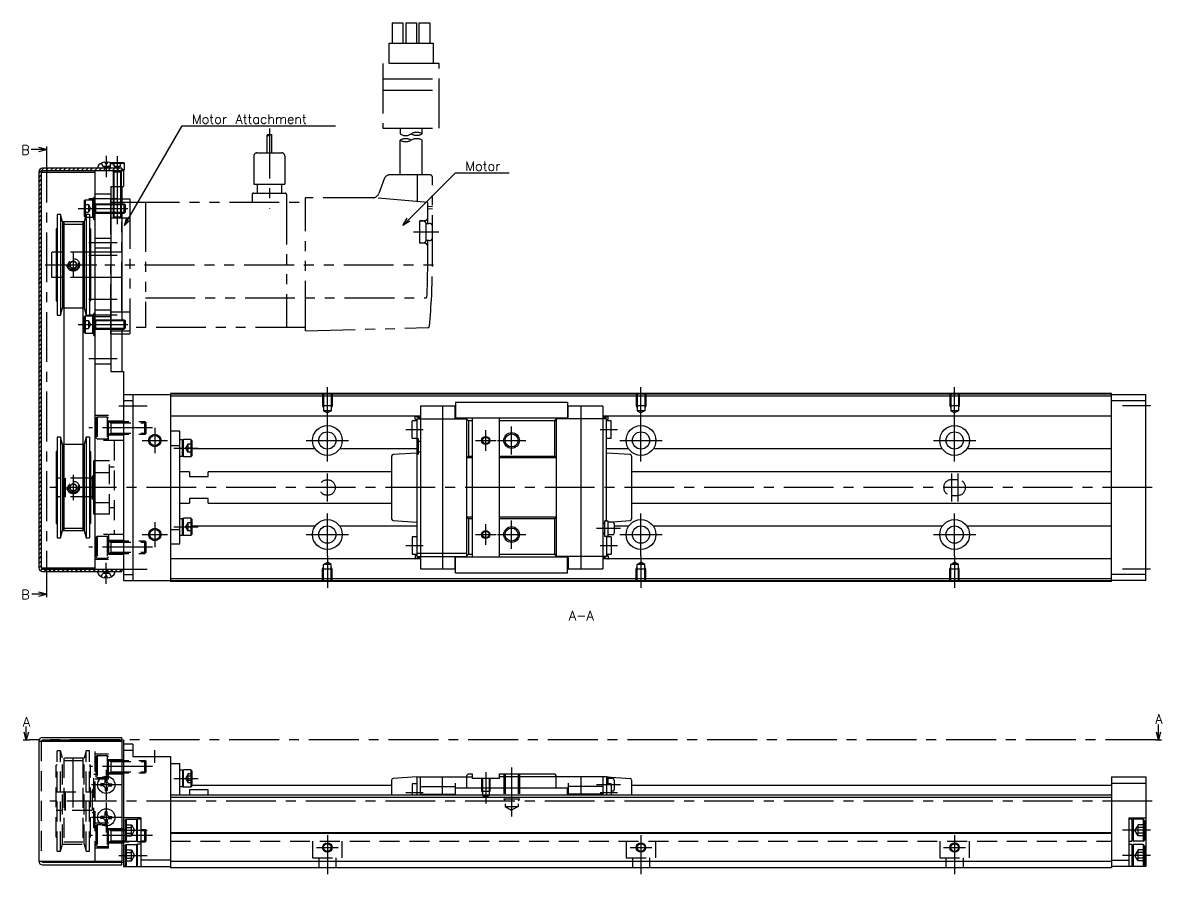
# Model space of a CAD drawing. Extents: x -2 to 551, y -8 to 279.
# Drawn here: x 187.6 to 551, y 8 to 279.5 of the extents above; entities that cross this region are included whole.
import ezdxf

# ---------------------------------------------------------------- set-up
doc = ezdxf.new("R2010")
doc.units = 0
doc.header["$LTSCALE"] = 0.5
for name, pattern in [('CENTER', [50.8, 31.75, -6.35, 6.35, -6.35]), ('DASHED', [19.05, 12.7, -6.35]), ('PHANTOM', [63.5, 31.75, -6.35, 6.35, -6.35, 6.35, -6.35])]:
    doc.linetypes.add(name, pattern=pattern)
for name, color, linetype in [('MSM_CENTER', 1, 'CENTER'), ('MSM_CONTINUOUS', 7, 'CONTINUOUS'), ('MSM_DASHED', 4, 'DASHED'), ('MSM_IMAGINARY', 6, 'PHANTOM'), ('MSM_NARROW', 5, 'CONTINUOUS'), ('MSM_PART_NUMBER', 7, 'CONTINUOUS')]:
    doc.layers.add(name, color=color, linetype=linetype)
doc.styles.get("Standard").update_dxf_attribs({"font": 'txt.shx', "height": 3, "bigfont": 'bigfont.shx'})

msp = doc.modelspace()

# ---------------------------------------------------------------- linework, layer by layer
at = {"layer": 'MSM_CENTER'}
for p, q in [((195.26, 238.06), (195.26, 98.3)), ((214.26, 237.06), (214.26, 230.3)), ((217.76, 236.9), (217.76, 215.3)), ((217.76, 223.3), (208.76, 223.3)), ((205.26, 220.3), (222.26, 220.3)), ((217.76, 209.3), (208.76, 209.3)), ((203.76, 206.3), (203.76, 198.3)), ((217.76, 205.3), (208.76, 205.3)), ((196.26, 202.3), (211.26, 202.3)), ((217.76, 191.3), (208.76, 191.3)), ((217.76, 186.3), (208.76, 186.3)), ((205.26, 183.3), (222.26, 183.3)), ((217.76, 172.3), (208.76, 172.3)), ((284.76, 153.09), (284.76, 163.3)), ((384.76, 153.09), (384.76, 163.3)), ((484.76, 153.09), (484.76, 163.3)), ((218.26, 157.3), (227.26, 157.3)), ((547.26, 157.3), (538.26, 157.3)), ((284.76, 139.55), (284.76, 153.05)), ((384.76, 139.55), (384.76, 153.05)), ((484.76, 139.55), (484.76, 153.05)), ((228.96, 150.3), (208.76, 150.3)), ((229.76, 150.3), (229.76, 142.3)), ((309.76, 149.8), (315.26, 149.8)), ((335.26, 143), (335.26, 149.6)), ((343.51, 141.8), (343.51, 150.8)), ((371.76, 149.8), (377.26, 149.8)), ((225.76, 146.3), (233.76, 146.3)), ((278.01, 146.3), (291.51, 146.3)), ((331.96, 146.3), (338.56, 146.3)), ((339.01, 146.3), (348.01, 146.3)), ((378.01, 146.3), (391.51, 146.3)), ((478.01, 146.3), (491.51, 146.3)), ((235.76, 143.86), (243.56, 143.86)), ((203.76, 135.3), (203.76, 127.3)), ((284.76, 126.8), (284.76, 135.8)), ((483.76, 135.8), (483.76, 126.8)), ((485.76, 135.8), (485.76, 126.8)), ((547.76, 131.3), (196.26, 131.3)), ((229.76, 120.3), (229.76, 112.3)), ((284.76, 109.55), (284.76, 123.05)), ((343.51, 111.8), (343.51, 120.8)), ((384.76, 109.55), (384.76, 123.05)), ((484.76, 109.55), (484.76, 123.05)), ((225.76, 116.3), (233.76, 116.3)), ((235.76, 118.74), (243.56, 118.74)), ((278.01, 116.3), (291.51, 116.3)), ((331.96, 116.3), (338.56, 116.3)), ((335.26, 113), (335.26, 119.6)), ((339.01, 116.3), (348.01, 116.3)), ((378.26, 118.2), (370.56, 118.2)), ((378.01, 116.3), (391.51, 116.3)), ((478.01, 116.3), (491.51, 116.3)), ((309.76, 112.8), (315.26, 112.8)), ((371.76, 112.8), (377.26, 112.8)), ((228.96, 112.3), (208.76, 112.3)), ((284.76, 109.51), (284.76, 99.3)), ((384.76, 109.51), (384.76, 99.3)), ((484.76, 109.51), (484.76, 99.3)), ((214.26, 100.54), (214.26, 107.3)), ((218.26, 105.3), (227.26, 105.3)), ((547.26, 105.3), (538.26, 105.3)), ((548.76, 50.8), (189.76, 50.8)), ((229.76, 43.5), (229.76, 47.5)), ((203.76, 29.3), (203.76, 47.05)), ((228.96, 42.3), (208.96, 42.3)), ((214.26, 41.25), (214.26, 31.75)), ((335.26, 40.5), (335.26, 30.54)), ((343.51, 42), (343.51, 26.41)), ((219.01, 36.5), (209.51, 36.5)), ((235.76, 38.55), (243.56, 38.55)), ((378.26, 36.5), (370.56, 36.5)), ((309.76, 34.1), (315.26, 34.1)), ((371.76, 34.1), (377.26, 34.1)), ((547.76, 31.3), (196.26, 31.3)), ((214.26, 30.85), (214.26, 21.35)), ((219.01, 26.1), (209.51, 26.1)), ((218.26, 22), (227.26, 22)), ((547.26, 22), (538.26, 22)), ((228.96, 20.3), (208.96, 20.3)), ((284.76, 20.5), (284.76, 8)), ((384.76, 20.5), (384.76, 8)), ((484.76, 20.5), (484.76, 8)), ((281.26, 16.5), (288.26, 16.5)), ((381.26, 16.5), (388.26, 16.5)), ((481.26, 16.5), (488.26, 16.5)), ((218.26, 14), (227.26, 14)), ((547.26, 14), (538.26, 14))]:
    msp.add_line(p, q, dxfattribs=at)
at = {"layer": 'MSM_CONTINUOUS'}
for p, q in [((195.26, 240.06), (195.26, 238.06)), ((219.26, 233.1), (193.96, 233.1)), ((211.55, 233.5), (211.51, 233.1)), ((213.93, 234.98), (213.95, 234.6)), ((213.95, 234.6), (214.58, 234.6)), ((214.59, 234.98), (214.58, 234.6)), ((215.67, 234.81), (215.76, 234.9)), ((215.76, 234.9), (219.76, 234.9)), ((220.01, 234.65), (215.98, 234.65)), ((216.98, 233.5), (217.01, 233.1)), ((219.26, 233.1), (219.26, 232.3)), ((220.01, 232.55), (219.26, 232.55)), ((219.76, 234.9), (220.01, 234.65)), ((219.76, 232.3), (220.01, 232.55)), ((220.01, 234.65), (220.01, 232.55)), ((192.76, 231.9), (192.76, 105.7)), ((193.56, 231.9), (193.56, 105.7)), ((193.56, 231.9), (210.76, 231.9)), ((219.76, 232.3), (193.96, 232.3)), ((210.76, 105.3), (210.76, 232.3)), ((219.76, 232.3), (219.76, 227.3)), ((215.76, 227.3), (215.76, 168.3)), ((215.76, 227.3), (219.76, 227.3)), ((216.46, 227.3), (216.46, 221.8)), ((219.06, 227.3), (219.06, 221.8)), ((219.26, 227.3), (219.26, 221.8)), ((207.26, 222.75), (207.56, 223.05)), ((207.26, 222.75), (207.26, 217.85)), ((207.56, 223.05), (209.96, 223.05)), ((207.56, 223.05), (207.56, 217.55)), ((210.26, 222.75), (209.96, 223.05)), ((209.96, 217.55), (209.96, 223.05)), ((210.76, 223.8), (210.26, 223.8)), ((210.26, 216.8), (210.26, 223.8)), ((215.76, 221.8), (219.99, 221.8)), ((219.99, 218.8), (219.99, 221.8)), ((219.99, 221.8), (220.26, 221.53)), ((198.62, 218.3), (198.62, 186.3)), ((199.66, 218.3), (198.62, 218.3)), ((199.66, 218.3), (199.66, 186.3)), ((200.26, 216.05), (199.66, 218.3)), ((207.86, 218.3), (207.26, 216.05)), ((207.86, 218.3), (207.86, 186.3)), ((208.9, 218.3), (207.86, 218.3)), ((208.9, 218.3), (208.9, 186.3)), ((215.76, 218.8), (219.99, 218.8)), ((216.46, 218.8), (216.46, 217.54)), ((219.06, 218.8), (219.06, 217.54)), ((219.26, 218.8), (219.26, 184.8)), ((220.26, 219.07), (219.99, 218.8)), ((220.26, 221.53), (220.26, 219.07)), ((200.26, 216.05), (200.26, 188.55)), ((207.26, 216.05), (200.26, 216.05)), ((200.76, 216.05), (200.76, 117.55)), ((206.76, 216.05), (206.76, 117.55)), ((207.56, 217.55), (207.26, 217.85)), ((207.26, 216.05), (207.26, 188.55)), ((207.56, 217.55), (207.66, 217.55)), ((208.9, 217.55), (209.96, 217.55)), ((210.26, 217.85), (209.96, 217.55)), ((210.26, 216.8), (210.76, 216.8)), ((219.06, 217.54), (216.46, 217.54)), ((216.7, 217.3), (216.46, 217.54)), ((218.82, 217.3), (216.7, 217.3)), ((218.82, 217.3), (219.06, 217.54)), ((198.26, 213.8), (198.26, 190.8)), ((198.62, 213.8), (198.26, 213.8)), ((209.26, 213.8), (208.9, 213.8)), ((209.26, 213.8), (209.26, 190.8)), ((198.26, 190.8), (198.62, 190.8)), ((208.9, 190.8), (209.26, 190.8)), ((198.62, 186.3), (199.66, 186.3)), ((199.66, 186.3), (200.26, 188.55)), ((200.26, 188.55), (200.76, 188.55)), ((206.76, 188.55), (207.26, 188.55)), ((207.26, 188.55), (207.86, 186.3)), ((207.26, 185.75), (207.56, 186.05)), ((207.26, 185.75), (207.26, 180.85)), ((207.56, 186.05), (209.96, 186.05)), ((207.56, 186.05), (207.56, 180.55)), ((207.86, 186.3), (208.9, 186.3)), ((210.26, 185.75), (209.96, 186.05)), ((209.96, 180.55), (209.96, 186.05)), ((210.76, 186.8), (210.26, 186.8)), ((210.26, 179.8), (210.26, 186.8)), ((215.76, 184.8), (219.99, 184.8)), ((215.76, 181.8), (219.99, 181.8)), ((219.26, 181.8), (219.26, 168.3)), ((219.99, 181.8), (219.99, 184.8)), ((219.99, 184.8), (220.26, 184.53)), ((220.26, 182.07), (219.99, 181.8)), ((220.26, 184.53), (220.26, 182.07)), ((207.56, 180.55), (207.26, 180.85)), ((207.56, 180.55), (209.96, 180.55)), ((210.26, 180.85), (209.96, 180.55)), ((210.26, 179.8), (210.76, 179.8)), ((215.76, 168.3), (219.76, 168.3)), ((219.76, 168.3), (219.76, 101.6)), ((219.76, 161), (234.76, 161)), ((222.76, 161), (222.76, 101.6)), ((534.76, 161.3), (234.76, 161.3)), ((234.76, 161.3), (234.76, 101.3)), ((534.76, 161.1), (234.76, 161.1)), ((534.76, 160.4), (234.76, 160.4)), ((534.76, 101.3), (534.76, 161.3)), ((534.76, 161), (545.76, 161)), ((545.76, 101.6), (545.76, 161)), ((219.76, 159), (222.76, 159)), ((314.46, 157.2), (314.46, 105.4)), ((325.46, 157.2), (314.46, 157.2)), ((321.46, 157.2), (321.46, 105.4)), ((325.46, 153.25), (325.46, 157.2)), ((325.66, 158.52), (361.36, 158.52)), ((325.66, 158.52), (325.66, 153.55)), ((361.36, 158.52), (361.36, 153.55)), ((372.56, 157.2), (361.56, 157.2)), ((361.56, 153.25), (361.56, 157.2)), ((365.56, 157.2), (365.56, 105.4)), ((372.56, 157.2), (372.56, 105.4)), ((534.76, 159), (545.76, 159)), ((312.76, 154.05), (234.76, 154.05)), ((312.76, 153.1), (312.76, 154.1)), ((314.46, 153.25), (312.76, 154.1)), ((313.26, 152.8), (312.76, 153.1)), ((314.46, 154.05), (312.86, 154.05)), ((314.46, 153.67), (312.96, 154.05)), ((313.26, 153.25), (313.26, 109.35)), ((313.26, 153.25), (329.26, 153.25)), ((325.46, 153.55), (361.36, 153.55)), ((329.26, 109.05), (329.26, 153.55)), ((329.26, 153.05), (329.76, 152.55)), ((330.91, 153.55), (330.91, 109.05)), ((339.61, 109.05), (339.61, 153.55)), ((357.26, 152.55), (357.76, 153.05)), ((357.76, 153.55), (357.76, 109.05)), ((373.76, 153.25), (357.76, 153.25)), ((372.56, 153.25), (374.26, 154.1)), ((372.56, 153.67), (374.06, 154.05)), ((374.16, 154.05), (372.56, 154.05)), ((373.76, 120.6), (373.76, 153.25)), ((373.76, 152.8), (374.26, 153.1)), ((374.26, 153.1), (374.26, 154.1)), ((534.76, 154.05), (374.26, 154.05)), ((237.76, 149.3), (234.76, 149.3)), ((237.76, 113.3), (237.76, 149.3)), ((311.76, 147.05), (311.76, 152.55)), ((313.26, 152.55), (311.76, 152.55)), ((329.76, 152.55), (329.76, 141.3)), ((330.91, 152.55), (329.76, 152.55)), ((357.26, 152.55), (339.61, 152.55)), ((357.26, 141.3), (357.26, 152.55)), ((375.26, 152.55), (373.76, 152.55)), ((375.26, 147.05), (375.26, 152.55)), ((198.62, 147.3), (198.62, 115.3)), ((199.66, 147.3), (198.62, 147.3)), ((199.66, 147.3), (199.66, 115.3)), ((200.26, 145.05), (199.66, 147.3)), ((207.86, 147.3), (207.26, 145.05)), ((207.86, 147.3), (207.86, 115.3)), ((208.9, 147.3), (207.86, 147.3)), ((208.9, 147.3), (208.9, 115.3)), ((238.56, 146.46), (237.76, 146.46)), ((238.56, 146.31), (238.86, 146.61)), ((238.56, 141.26), (238.56, 146.46)), ((238.86, 141.11), (238.86, 146.61)), ((241.26, 146.61), (238.86, 146.61)), ((241.26, 146.61), (241.26, 141.11)), ((241.56, 146.31), (241.26, 146.61)), ((241.56, 146.31), (241.56, 141.41)), ((311.76, 147.05), (313.26, 147.05)), ((313.26, 146.9), (313.76, 146.9)), ((313.76, 146.9), (313.76, 141.9)), ((313.76, 146.1), (314.46, 146.1)), ((373.76, 147.05), (375.26, 147.05)), ((198.26, 142.8), (198.26, 119.8)), ((198.62, 142.8), (198.26, 142.8)), ((200.26, 145.05), (200.26, 117.55)), ((200.76, 145.05), (200.26, 145.05)), ((207.26, 145.05), (206.76, 145.05)), ((207.26, 145.05), (207.26, 117.55)), ((209.26, 142.8), (208.9, 142.8)), ((209.26, 142.8), (209.26, 119.8)), ((234.76, 144.72), (237.76, 144.72)), ((280.81, 143.66), (241.56, 143.66)), ((313.26, 143.66), (288.71, 143.66)), ((313.26, 142.3), (305.73, 141.8)), ((313.26, 141.9), (313.76, 141.9)), ((313.76, 142.7), (314.46, 142.7)), ((380.81, 143.66), (373.76, 143.66)), ((381.29, 141.8), (373.76, 142.3)), ((480.81, 143.66), (388.71, 143.66)), ((534.76, 143.66), (488.71, 143.66)), ((210.26, 122.8), (210.26, 139.8)), ((210.76, 139.8), (210.26, 139.8)), ((237.76, 141.26), (238.56, 141.26)), ((238.56, 141.41), (238.86, 141.11)), ((241.26, 141.11), (238.86, 141.11)), ((241.26, 141.11), (241.56, 141.41)), ((305.26, 141.3), (305.26, 121.3)), ((329.76, 141.3), (329.26, 140.8)), ((330.91, 140.8), (329.26, 140.8)), ((329.76, 141.3), (330.91, 141.3)), ((339.61, 141.3), (357.26, 141.3)), ((357.76, 140.8), (339.61, 140.8)), ((357.76, 140.8), (357.26, 141.3)), ((381.76, 141.3), (381.76, 121.3)), ((210.26, 135.3), (209.76, 134.8)), ((209.76, 134.8), (209.76, 127.8)), ((210.26, 136.12), (210.76, 136.12)), ((240.76, 136.3), (237.76, 136.3)), ((240.76, 136.3), (240.76, 134.8)), ((240.76, 134.8), (246.76, 134.8)), ((305.26, 136.3), (246.76, 136.3)), ((246.76, 134.8), (246.76, 136.3)), ((534.76, 136.3), (381.76, 136.3)), ((209.26, 134.3), (209.76, 134.3)), ((209.76, 128.3), (209.26, 128.3)), ((209.76, 127.8), (210.26, 127.3)), ((246.76, 127.8), (240.76, 127.8)), ((240.76, 127.8), (240.76, 126.3)), ((246.76, 126.3), (246.76, 127.8)), ((210.26, 126.48), (210.76, 126.48)), ((237.76, 126.3), (240.76, 126.3)), ((246.76, 126.3), (305.26, 126.3)), ((381.76, 126.3), (534.76, 126.3)), ((210.76, 122.8), (210.26, 122.8)), ((238.56, 121.34), (237.76, 121.34)), ((238.56, 121.19), (238.86, 121.49)), ((238.56, 116.14), (238.56, 121.34)), ((238.86, 115.99), (238.86, 121.49)), ((241.26, 121.49), (238.86, 121.49)), ((241.56, 121.19), (241.26, 121.49)), ((241.26, 121.49), (241.26, 115.99)), ((241.56, 121.19), (241.56, 116.29)), ((305.73, 120.8), (313.26, 120.3)), ((329.26, 121.8), (329.76, 121.3)), ((330.91, 121.8), (329.26, 121.8)), ((329.76, 121.3), (329.76, 110.05)), ((330.91, 121.3), (329.76, 121.3)), ((357.76, 121.8), (339.61, 121.8)), ((357.26, 121.3), (339.61, 121.3)), ((357.26, 121.3), (357.76, 121.8)), ((357.26, 110.05), (357.26, 121.3)), ((373.26, 119.9), (372.56, 119.9)), ((373.76, 120.7), (373.26, 120.7)), ((373.26, 115.7), (373.26, 120.7)), ((374.26, 120.6), (373.26, 120.6)), ((374.26, 120.27), (381.3, 120.8)), ((374.26, 115.8), (374.26, 120.6)), ((375.76, 120.2), (374.26, 120.2)), ((198.26, 119.8), (198.62, 119.8)), ((199.66, 115.3), (200.26, 117.55)), ((200.26, 117.55), (207.26, 117.55)), ((207.26, 117.55), (207.86, 115.3)), ((208.9, 119.8), (209.26, 119.8)), ((234.76, 117.88), (237.76, 117.88)), ((238.56, 116.29), (238.86, 115.99)), ((241.26, 115.99), (241.56, 116.29)), ((280.81, 118.94), (241.56, 118.94)), ((313.26, 118.94), (288.71, 118.94)), ((373.26, 119.7), (372.56, 119.7)), ((373.26, 116.7), (372.56, 116.7)), ((373.26, 116.5), (372.56, 116.5)), ((376.26, 119.7), (376.26, 116.7)), ((380.81, 118.94), (376.26, 118.94)), ((480.81, 118.94), (388.71, 118.94)), ((534.76, 118.94), (488.71, 118.94)), ((198.62, 115.3), (199.66, 115.3)), ((207.86, 115.3), (208.9, 115.3)), ((234.76, 113.3), (237.76, 113.3)), ((237.76, 116.14), (238.56, 116.14)), ((241.26, 115.99), (238.86, 115.99)), ((311.76, 115.55), (311.76, 110.05)), ((313.26, 115.55), (311.76, 115.55)), ((373.26, 115.8), (374.26, 115.8)), ((373.76, 115.7), (373.26, 115.7)), ((373.76, 115.8), (373.76, 109.35)), ((375.26, 115.55), (373.76, 115.55)), ((375.76, 116.2), (374.26, 116.2)), ((375.26, 115.55), (375.26, 110.05)), ((311.76, 110.05), (313.26, 110.05)), ((313.26, 109.8), (312.76, 109.5)), ((312.76, 109.5), (312.76, 108.5)), ((314.46, 109.35), (312.76, 108.5)), ((313.26, 110.35), (329.26, 110.35)), ((313.26, 109.35), (329.26, 109.35)), ((325.46, 105.4), (325.46, 109.35)), ((361.56, 109.05), (325.46, 109.05)), ((325.66, 104.08), (325.66, 109.05)), ((329.76, 110.05), (329.26, 109.55)), ((329.76, 110.05), (330.91, 110.05)), ((339.61, 110.05), (357.26, 110.05)), ((357.76, 109.55), (357.26, 110.05)), ((373.76, 109.35), (357.76, 109.35)), ((361.36, 104.08), (361.36, 109.05)), ((361.56, 109.35), (361.56, 105.4)), ((372.56, 109.35), (374.26, 108.5)), ((373.76, 110.05), (375.26, 110.05)), ((373.76, 109.8), (374.26, 109.5)), ((374.26, 109.5), (374.26, 108.5)), ((193.56, 105.7), (210.76, 105.7)), ((312.76, 108.55), (234.76, 108.55)), ((314.46, 108.55), (312.86, 108.55)), ((314.46, 108.92), (312.96, 108.55)), ((314.46, 105.4), (325.46, 105.4)), ((325.66, 106.55), (325.46, 106.55)), ((361.56, 106.55), (361.36, 106.55)), ((361.56, 105.4), (372.56, 105.4)), ((372.56, 108.92), (374.06, 108.55)), ((374.16, 108.55), (372.56, 108.55)), ((534.76, 108.55), (374.26, 108.55)), ((193.96, 105.3), (219.76, 105.3)), ((193.96, 104.5), (219.26, 104.5)), ((211.55, 104.1), (211.51, 104.5)), ((213.93, 102.62), (213.95, 103)), ((214.58, 103), (213.95, 103)), ((214.59, 102.62), (214.58, 103)), ((216.98, 104.1), (217.01, 104.5)), ((219.26, 105.3), (219.26, 104.5)), ((219.76, 103.6), (222.76, 103.6)), ((534.76, 102.2), (234.76, 102.2)), ((325.66, 104.08), (361.36, 104.08)), ((545.76, 103.6), (534.76, 103.6)), ((195.26, 98.3), (195.26, 96.3)), ((219.76, 101.6), (234.76, 101.6)), ((534.76, 101.5), (234.76, 101.5)), ((534.76, 101.3), (234.76, 101.3)), ((545.76, 101.6), (534.76, 101.6)), ((188.76, 50.8), (188.76, 55.06)), ((549.76, 50.8), (549.76, 55.72)), ((188.76, 50.8), (188.09, 53.3)), ((189.43, 53.3), (188.76, 50.8)), ((193.96, 51.6), (219.26, 51.6)), ((219.26, 50.8), (219.26, 51.6)), ((549.76, 50.8), (549.09, 53.3)), ((550.43, 53.3), (549.76, 50.8)), ((187.76, 50.8), (189.76, 50.8)), ((192.76, 50.4), (219.26, 50.4)), ((192.76, 50.4), (192.76, 12.2)), ((193.96, 50.8), (219.76, 50.8)), ((210.76, 50.4), (210.76, 50.8)), ((219.26, 50.4), (219.26, 12.2)), ((219.76, 50.8), (219.76, 10.5)), ((222.76, 49.5), (219.76, 49.5)), ((219.76, 47.5), (222.76, 47.5)), ((222.76, 49.5), (222.76, 45.5)), ((548.76, 50.8), (550.76, 50.8)), ((222.76, 45.5), (234.76, 45.5)), ((234.76, 45.5), (234.76, 10)), ((234.76, 43.3), (237.76, 43.3)), ((237.76, 33.2), (237.76, 43.3)), ((238.56, 41.15), (237.76, 41.15)), ((238.56, 41), (238.86, 41.3)), ((238.56, 41.15), (238.56, 35.95)), ((238.86, 35.8), (238.86, 41.3)), ((241.26, 41.3), (238.86, 41.3)), ((241.26, 41.3), (241.26, 35.8)), ((241.56, 41), (241.26, 41.3)), ((241.56, 41), (241.56, 36.1)), ((329.76, 40), (329.26, 39.5)), ((329.76, 40), (330.91, 40)), ((330.91, 40), (330.91, 38.5)), ((339.61, 40), (357.26, 40)), ((339.61, 38.5), (339.61, 40)), ((357.76, 39.5), (357.26, 40)), ((213.34, 36.83), (212.49, 36.82)), ((213.34, 36.83), (213.74, 37.02)), ((213.93, 37.42), (213.74, 37.02)), ((213.93, 37.42), (213.95, 38.27)), ((214.59, 37.42), (214.58, 38.27)), ((214.59, 37.42), (214.78, 37.02)), ((215.19, 36.83), (214.78, 37.02)), ((215.19, 36.83), (216.03, 36.82)), ((305.26, 38.03), (305.26, 33.2)), ((313.26, 39), (305.73, 38.53)), ((313.26, 36.85), (311.76, 36.85)), ((311.76, 36.85), (311.76, 33.2)), ((313.26, 39), (330.91, 39)), ((313.26, 39), (313.26, 33.2)), ((314.46, 33.2), (314.46, 39)), ((321.46, 33.2), (321.46, 39)), ((325.46, 37), (325.46, 33.2)), ((329.26, 35.4), (329.26, 39.5)), ((339.61, 38.5), (330.91, 38.5)), ((373.76, 39), (339.61, 39)), ((357.76, 35.4), (357.76, 39.5)), ((361.56, 37), (361.56, 33.2)), ((365.56, 39), (365.56, 33.2)), ((372.56, 39), (372.56, 33.2)), ((373.76, 39), (373.76, 33.2)), ((373.76, 39), (381.29, 38.53)), ((374.26, 38.9), (373.76, 38.9)), ((375.26, 36.85), (373.76, 36.85)), ((374.26, 36.85), (374.26, 38.9)), ((375.76, 38.5), (374.26, 38.5)), ((375.26, 36.85), (375.26, 33.2)), ((376.26, 38), (376.26, 35)), ((381.76, 38.03), (381.76, 33.2)), ((534.76, 39), (534.76, 10)), ((534.76, 39), (545.76, 39)), ((534.76, 37), (545.76, 37)), ((545.76, 39), (545.76, 10.5)), ((213.34, 36.17), (212.49, 36.18)), ((213.34, 36.17), (213.74, 35.98)), ((213.93, 35.58), (213.74, 35.98)), ((213.93, 35.58), (213.95, 34.73)), ((214.59, 35.58), (214.58, 34.73)), ((214.59, 35.58), (214.78, 35.98)), ((215.19, 36.17), (214.78, 35.98)), ((215.19, 36.17), (216.03, 36.18)), ((534.76, 33.2), (234.76, 33.2)), ((237.76, 35.95), (238.56, 35.95)), ((238.56, 36.1), (238.86, 35.8)), ((241.26, 35.8), (238.86, 35.8)), ((246.76, 34.87), (240.76, 34.87)), ((240.76, 34.87), (240.76, 33.2)), ((241.26, 35.8), (241.56, 36.1)), ((305.26, 36.3), (241.56, 36.3)), ((246.76, 33.2), (246.76, 34.87)), ((314.46, 36), (325.46, 36)), ((314.46, 33.5), (325.46, 33.5)), ((325.66, 35.1), (325.46, 35.1)), ((325.66, 34.3), (325.46, 34.3)), ((361.36, 35.4), (325.66, 35.4)), ((325.66, 33.2), (325.66, 35.4)), ((361.36, 33.2), (361.36, 35.4)), ((361.56, 35.1), (361.36, 35.1)), ((361.56, 34.3), (361.36, 34.3)), ((372.56, 36), (361.56, 36)), ((372.56, 33.5), (361.56, 33.5)), ((375.76, 34.5), (375.26, 34.5)), ((534.76, 36.3), (381.76, 36.3)), ((534.76, 32.5), (234.76, 32.5)), ((213.34, 26.43), (212.49, 26.42)), ((213.34, 25.77), (212.49, 25.78)), ((213.34, 26.43), (213.74, 26.62)), ((213.34, 25.77), (213.74, 25.58)), ((213.93, 27.02), (213.74, 26.62)), ((213.93, 25.18), (213.74, 25.58)), ((213.93, 27.02), (213.95, 27.87)), ((214.59, 27.02), (214.58, 27.87)), ((214.59, 27.02), (214.78, 26.62)), ((214.59, 25.18), (214.78, 25.58)), ((215.19, 26.43), (214.78, 26.62)), ((215.19, 25.77), (214.78, 25.58)), ((215.19, 26.43), (216.03, 26.42)), ((215.19, 25.77), (216.03, 25.78)), ((225.26, 26), (219.76, 26)), ((220.26, 25.1), (220.66, 25.5)), ((220.66, 25.5), (220.66, 18.5)), ((220.66, 25.5), (223.86, 25.5)), ((223.86, 25.5), (223.86, 18.5)), ((224.26, 25.1), (223.86, 25.5)), ((224.26, 18.35), (224.26, 25.65)), ((224.26, 25.65), (225.26, 25.65)), ((225.26, 26), (225.26, 10.35)), ((540.26, 26), (540.26, 10.5)), ((540.26, 26), (545.76, 26)), ((541.26, 25.5), (540.26, 25.5)), ((541.26, 25.5), (541.26, 18.5)), ((541.26, 25.1), (541.66, 25.5)), ((541.66, 25.5), (541.66, 18.5)), ((544.86, 25.5), (541.66, 25.5)), ((544.86, 25.5), (544.86, 18.5)), ((545.26, 25.1), (544.86, 25.5)), ((213.93, 25.18), (213.95, 24.33)), ((214.59, 25.18), (214.58, 24.33)), ((220.26, 25.1), (220.26, 18.9)), ((545.26, 25.1), (545.26, 18.9)), ((220.66, 18.5), (220.26, 18.9)), ((220.66, 18.5), (223.86, 18.5)), ((223.86, 18.5), (224.26, 18.9)), ((225.26, 18.35), (224.26, 18.35)), ((534.76, 21.2), (234.76, 21.2)), ((534.76, 21), (234.76, 21)), ((540.26, 18.5), (541.26, 18.5)), ((541.66, 18.5), (541.26, 18.9)), ((544.86, 18.5), (541.66, 18.5)), ((544.86, 18.5), (545.26, 18.9)), ((220.26, 17.1), (220.66, 17.5)), ((220.26, 17.1), (220.26, 10.9)), ((220.66, 17.5), (220.66, 10.5)), ((220.66, 17.5), (223.86, 17.5)), ((223.86, 17.5), (223.86, 10.5)), ((224.26, 17.1), (223.86, 17.5)), ((224.26, 10.35), (224.26, 17.65)), ((224.26, 17.65), (225.26, 17.65)), ((541.26, 17.5), (540.26, 17.5)), ((541.26, 17.5), (541.26, 10.5)), ((541.26, 17.1), (541.66, 17.5)), ((541.66, 17.5), (541.66, 10.5)), ((544.86, 17.5), (541.66, 17.5)), ((544.86, 17.5), (544.86, 10.5)), ((545.26, 17.1), (544.86, 17.5)), ((545.26, 17.1), (545.26, 10.9)), ((192.76, 12.2), (219.26, 12.2)), ((193.96, 11.8), (219.76, 11.8)), ((193.96, 11), (219.26, 11)), ((210.76, 11.8), (210.76, 12.2)), ((219.26, 11), (219.26, 11.8)), ((220.66, 10.5), (220.26, 10.9)), ((223.86, 10.5), (224.26, 10.9)), ((234.76, 12.5), (225.26, 12.5)), ((534.76, 12), (234.76, 12)), ((534.76, 12.5), (540.26, 12.5)), ((541.66, 10.5), (541.26, 10.9)), ((544.86, 10.5), (545.26, 10.9)), ((219.76, 10.5), (224.26, 10.5)), ((225.26, 10.35), (224.26, 10.35)), ((225.26, 10.5), (234.76, 10.5)), ((534.76, 10), (234.76, 10)), ((545.76, 10.5), (534.76, 10.5))]:
    msp.add_line(p, q, dxfattribs=at)
at = {"layer": 'MSM_CONTINUOUS', "extrusion": (0, 0, -1)}
for p, q in [((195.26, 239.06), (190.35, 239.06)), ((195.26, 239.06), (192.76, 239.73)), ((192.76, 238.39), (195.26, 239.06)), ((195.26, 97.3), (190.56, 97.3)), ((195.26, 97.3), (192.76, 97.97)), ((192.76, 96.63), (195.26, 97.3))]:
    msp.add_line(p, q, dxfattribs=at)
at = {"layer": 'MSM_CONTINUOUS'}
for centre, radius in [((284.76, 146.3), 4.75), ((284.76, 146.3), 2.75), ((384.76, 146.3), 4.75), ((384.76, 146.3), 2.75), ((484.76, 146.3), 4.75), ((484.76, 146.3), 2.75), ((229.76, 146.3), 1.62), ((335.26, 146.3), 1.06), ((343.51, 146.3), 2.07), ((284.76, 116.3), 4.75), ((384.76, 116.3), 4.75), ((484.76, 116.3), 4.75), ((229.76, 116.3), 1.62), ((284.76, 116.3), 2.75), ((335.26, 116.3), 1.06), ((343.51, 116.3), 2.07), ((384.76, 116.3), 2.75), ((484.76, 116.3), 2.75), ((214.26, 36.5), 2.75), ((214.26, 26.1), 2.75), ((284.76, 16.5), 1.23), ((384.76, 16.5), 1.23), ((484.76, 16.5), 1.23)]:
    msp.add_circle(centre, radius, dxfattribs=at)
for centre, radius, start, end in [((193.96, 231.9), 1.2, 90, 180), ((212.54, 233.42), 1, 133.4267, 175), ((214.26, 231.6), 3.5, 98.5396, 133.4267), ((213.73, 234.78), 0.284, 44.1872, 87.0617), ((214.8, 234.78), 0.284, 92.9383, 135.8128), ((214.26, 231.6), 3.5, 46.5733, 81.4604), ((215.98, 233.42), 1, 5, 46.5733), ((193.96, 231.9), 0.4, 90, 180), ((305.76, 141.3), 0.5, 93.8066, 180), ((381.26, 141.3), 0.5, 0, 86.1934), ((305.76, 121.3), 0.5, 180, 266.1934), ((375.76, 119.7), 0.5, 0, 90), ((381.26, 121.3), 0.5, 274.3133, 0), ((375.76, 116.7), 0.5, 270, 0), ((193.96, 105.7), 1.2, 180, 270), ((193.96, 105.7), 0.4, 180, 270), ((212.54, 104.18), 1, 185, 226.5733), ((214.26, 106), 3.5, 226.5733, 261.4604), ((213.73, 102.82), 0.284, 272.9383, 315.8128), ((214.8, 102.82), 0.284, 224.1872, 267.0617), ((214.26, 106), 3.5, 278.5396, 313.4267), ((215.98, 104.18), 1, 313.4267, 355), ((193.96, 50.4), 1.2, 90, 180), ((193.96, 50.4), 0.4, 90, 180), ((214.26, 36.5), 1.8, 169.8876, 190.1124), ((214.26, 36.5), 1.8, 79.8876, 100.1124), ((214.26, 36.5), 1.8, 349.8876, 10.1124), ((305.76, 38.03), 0.5, 93.5763, 180), ((375.76, 38), 0.5, 0, 90), ((381.26, 38.03), 0.5, 0, 86.4237), ((214.26, 36.5), 1.8, 259.8876, 280.1124), ((375.76, 35), 0.5, 270, 0), ((214.26, 26.1), 1.8, 169.8876, 190.1124), ((214.26, 26.1), 1.8, 79.8876, 100.1124), ((214.26, 26.1), 1.8, 349.8876, 10.1124), ((214.26, 26.1), 1.8, 259.8876, 280.1124), ((193.96, 12.2), 1.2, 180, 270), ((193.96, 12.2), 0.4, 180, 270)]:
    msp.add_arc(centre, radius, start, end, dxfattribs=at)
at = {"layer": 'MSM_DASHED'}
for p, q in [((212.65, 234.71), (213.12, 233.77)), ((214.26, 233.17), (213.12, 233.77)), ((213.12, 233.77), (215.41, 233.77)), ((214.26, 233.17), (215.41, 233.77)), ((215.87, 234.71), (215.41, 233.77)), ((215.51, 234.65), (215.67, 234.81)), ((215.51, 234.65), (215.51, 233.1)), ((215.98, 234.65), (215.51, 234.65)), ((216.76, 233.8), (216.76, 234.9)), ((216.76, 233.8), (218.76, 233.8)), ((217.76, 233.22), (216.76, 233.8)), ((217.76, 234.9), (217.76, 233.8)), ((218.76, 233.8), (217.76, 233.22)), ((218.76, 233.8), (218.76, 234.9)), ((216.46, 232.2), (216.46, 227.3)), ((219.06, 231.81), (216.46, 231.81)), ((216.7, 231.81), (216.7, 227.3)), ((218.82, 231.81), (218.82, 227.3)), ((219.06, 232.2), (219.06, 227.3)), ((210.76, 224.9), (215.76, 224.9)), ((210.76, 221.8), (215.76, 221.8)), ((210.8, 221.8), (210.8, 218.8)), ((207.26, 221.55), (208.56, 221.55)), ((207.26, 220.3), (208.56, 220.3)), ((207.26, 219.05), (208.56, 219.05)), ((208.56, 221.55), (208.56, 219.05)), ((208.56, 221.55), (209.28, 220.3)), ((209.28, 220.3), (208.56, 219.05)), ((210.76, 221.55), (210.8, 221.53)), ((210.76, 219.05), (210.8, 219.07)), ((210.76, 218.8), (215.76, 218.8)), ((210.8, 221.53), (215.76, 221.53)), ((210.8, 219.07), (215.76, 219.07)), ((200.76, 215.29), (206.76, 215.29)), ((207.66, 217.55), (208.9, 217.55)), ((210.76, 210.8), (215.76, 210.8)), ((210.76, 207.7), (215.76, 207.7)), ((209.26, 206.3), (198.26, 206.3)), ((203.76, 203.45), (202.76, 202.88)), ((204.76, 202.88), (203.76, 203.45)), ((202.76, 202.88), (202.76, 201.72)), ((202.76, 201.72), (203.76, 201.15)), ((203.76, 201.15), (204.76, 201.72)), ((204.76, 201.72), (204.76, 202.88)), ((209.26, 198.3), (198.26, 198.3)), ((200.76, 188.55), (206.76, 188.55)), ((210.76, 187.9), (215.76, 187.9)), ((210.76, 185.8), (215.76, 185.8)), ((207.26, 184.55), (208.56, 184.55)), ((207.26, 183.3), (208.56, 183.3)), ((207.26, 182.05), (208.56, 182.05)), ((208.56, 184.55), (208.56, 182.05)), ((208.56, 184.55), (209.28, 183.3)), ((209.28, 183.3), (208.56, 182.05)), ((210.76, 184.8), (215.76, 184.8)), ((210.76, 184.55), (210.8, 184.53)), ((210.76, 182.05), (210.8, 182.07)), ((210.76, 181.8), (215.76, 181.8)), ((210.8, 184.8), (210.8, 181.8)), ((210.8, 184.53), (215.76, 184.53)), ((210.8, 182.07), (215.76, 182.07)), ((210.76, 170.7), (215.76, 170.7)), ((283.26, 161.3), (283.26, 157.3)), ((283.53, 161.3), (283.53, 155.8)), ((285.99, 161.3), (285.99, 155.8)), ((286.26, 161.3), (286.26, 157.3)), ((383.26, 161.3), (383.26, 157.3)), ((383.53, 161.3), (383.53, 155.8)), ((385.99, 161.3), (385.99, 155.8)), ((386.26, 161.3), (386.26, 157.3)), ((483.26, 161.3), (483.26, 157.3)), ((483.53, 161.3), (483.53, 155.8)), ((485.99, 161.3), (485.99, 155.8)), ((486.26, 161.3), (486.26, 157.3)), ((286.26, 157.3), (283.26, 157.3)), ((283.26, 157.3), (283.53, 156.83)), ((286.26, 157.3), (285.99, 156.83)), ((383.26, 157.3), (383.53, 156.83)), ((386.26, 157.3), (383.26, 157.3)), ((386.26, 157.3), (385.99, 156.83)), ((486.26, 157.3), (483.26, 157.3)), ((483.26, 157.3), (483.53, 156.83)), ((486.26, 157.3), (485.99, 156.83)), ((214.96, 154.3), (210.76, 154.3)), ((210.96, 153.4), (211.36, 153.8)), ((210.96, 153.4), (210.96, 147.2)), ((211.36, 153.8), (211.36, 146.8)), ((211.36, 153.8), (214.56, 153.8)), ((214.56, 153.8), (214.56, 146.8)), ((214.96, 153.4), (214.56, 153.8)), ((214.96, 146.3), (214.96, 154.3)), ((285.99, 155.8), (283.53, 155.8)), ((283.53, 155.8), (284.76, 155.09)), ((285.99, 155.8), (284.76, 155.09)), ((385.99, 155.8), (383.53, 155.8)), ((383.53, 155.8), (384.76, 155.09)), ((385.99, 155.8), (384.76, 155.09)), ((485.99, 155.8), (483.53, 155.8)), ((483.53, 155.8), (484.76, 155.09)), ((485.99, 155.8), (484.76, 155.09)), ((214.96, 152.55), (219.76, 152.55)), ((215.06, 152.33), (215.76, 151.92)), ((215.16, 152.3), (226.58, 152.3)), ((215.76, 152.3), (215.76, 148.3)), ((215.76, 151.92), (226.96, 151.92)), ((226.58, 148.3), (226.58, 152.3)), ((226.96, 151.92), (226.58, 152.3)), ((226.96, 148.68), (226.96, 151.92)), ((219.76, 146.3), (210.76, 146.3)), ((211.36, 146.8), (210.96, 147.2)), ((211.36, 146.8), (214.56, 146.8)), ((214.56, 146.8), (214.96, 147.2)), ((214.96, 148.05), (219.76, 148.05)), ((215.06, 148.27), (215.76, 148.68)), ((215.16, 148.3), (226.58, 148.3)), ((215.76, 148.68), (226.96, 148.68)), ((216.76, 146.3), (216.76, 116.3)), ((226.58, 148.3), (226.96, 148.68)), ((206.76, 145.05), (200.76, 145.05)), ((240.26, 145.11), (239.54, 143.86)), ((239.54, 143.86), (240.26, 142.61)), ((240.26, 145.11), (240.26, 142.61)), ((241.56, 145.11), (240.26, 145.11)), ((241.56, 143.86), (240.26, 143.86)), ((241.56, 142.61), (240.26, 142.61)), ((215.26, 139.8), (210.76, 139.8)), ((215.26, 122.8), (215.26, 139.8)), ((210.76, 136.12), (215.26, 136.12)), ((216.76, 137.8), (215.26, 137.8)), ((209.26, 134.3), (198.26, 134.3)), ((201.26, 134.3), (200.76, 133.8)), ((201.26, 128.3), (201.26, 134.3)), ((203.76, 132.45), (202.76, 131.88)), ((202.76, 131.88), (202.76, 130.72)), ((204.76, 131.88), (203.76, 132.45)), ((204.76, 130.72), (204.76, 131.88)), ((485.76, 133.8), (483.76, 133.8)), ((209.26, 128.3), (198.26, 128.3)), ((200.76, 128.8), (201.26, 128.3)), ((202.76, 130.72), (203.76, 130.15)), ((203.76, 130.15), (204.76, 130.72)), ((483.76, 128.8), (485.76, 128.8)), ((210.76, 126.48), (215.26, 126.48)), ((216.76, 124.8), (215.26, 124.8)), ((215.26, 122.8), (210.76, 122.8)), ((240.26, 119.99), (239.54, 118.74)), ((241.56, 119.99), (240.26, 119.99)), ((240.26, 119.99), (240.26, 117.49)), ((200.76, 118.31), (206.76, 118.31)), ((219.76, 116.3), (210.76, 116.3)), ((214.96, 116.3), (214.96, 108.3)), ((239.54, 118.74), (240.26, 117.49)), ((241.56, 118.74), (240.26, 118.74)), ((241.56, 117.49), (240.26, 117.49)), ((210.96, 115.4), (211.36, 115.8)), ((210.96, 115.4), (210.96, 109.2)), ((211.36, 115.8), (211.36, 108.8)), ((211.36, 115.8), (214.56, 115.8)), ((214.56, 115.8), (214.56, 108.8)), ((214.96, 115.4), (214.56, 115.8)), ((214.96, 114.55), (219.76, 114.55)), ((215.06, 114.33), (215.76, 113.92)), ((215.16, 114.3), (226.58, 114.3)), ((215.76, 114.3), (215.76, 110.3)), ((215.76, 113.92), (226.96, 113.92)), ((226.58, 110.3), (226.58, 114.3)), ((226.96, 113.92), (226.58, 114.3)), ((226.96, 110.68), (226.96, 113.92)), ((211.36, 108.8), (210.96, 109.2)), ((214.56, 108.8), (214.96, 109.2)), ((214.96, 110.05), (219.76, 110.05)), ((215.06, 110.27), (215.76, 110.68)), ((215.16, 110.3), (226.58, 110.3)), ((215.76, 110.68), (226.96, 110.68)), ((226.58, 110.3), (226.96, 110.68)), ((214.96, 108.3), (210.76, 108.3)), ((211.36, 108.8), (214.56, 108.8)), ((283.26, 105.3), (283.53, 105.77)), ((283.53, 106.8), (284.76, 107.51)), ((283.53, 101.3), (283.53, 106.8)), ((285.99, 106.8), (283.53, 106.8)), ((285.99, 106.8), (284.76, 107.51)), ((285.99, 101.3), (285.99, 106.8)), ((286.26, 105.3), (285.99, 105.77)), ((383.26, 105.3), (383.53, 105.77)), ((383.53, 106.8), (384.76, 107.51)), ((383.53, 101.3), (383.53, 106.8)), ((385.99, 106.8), (383.53, 106.8)), ((385.99, 106.8), (384.76, 107.51)), ((385.99, 101.3), (385.99, 106.8)), ((386.26, 105.3), (385.99, 105.77)), ((483.26, 105.3), (483.53, 105.77)), ((483.53, 106.8), (484.76, 107.51)), ((485.99, 106.8), (483.53, 106.8)), ((483.53, 101.3), (483.53, 106.8)), ((485.99, 106.8), (484.76, 107.51)), ((485.99, 101.3), (485.99, 106.8)), ((486.26, 105.3), (485.99, 105.77)), ((212.65, 102.89), (213.12, 103.83)), ((214.26, 104.43), (213.12, 103.83)), ((215.41, 103.83), (213.12, 103.83)), ((214.26, 104.43), (215.41, 103.83)), ((215.87, 102.89), (215.41, 103.83)), ((283.26, 101.3), (283.26, 105.3)), ((286.26, 105.3), (283.26, 105.3)), ((286.26, 101.3), (286.26, 105.3)), ((383.26, 101.3), (383.26, 105.3)), ((386.26, 105.3), (383.26, 105.3)), ((386.26, 101.3), (386.26, 105.3)), ((486.26, 105.3), (483.26, 105.3)), ((483.26, 101.3), (483.26, 105.3)), ((486.26, 101.3), (486.26, 105.3)), ((193.56, 50.4), (193.56, 12.2)), ((198.62, 15.3), (198.62, 47.3)), ((199.66, 47.3), (198.62, 47.3)), ((199.66, 15.3), (199.66, 47.3)), ((200.26, 45.05), (199.66, 47.3)), ((207.86, 47.3), (207.26, 45.05)), ((207.86, 15.3), (207.86, 47.3)), ((208.9, 47.3), (207.86, 47.3)), ((208.9, 15.3), (208.9, 47.3)), ((210.76, 12.2), (210.76, 50.4)), ((200.26, 17.55), (200.26, 45.05)), ((207.26, 45.05), (200.26, 45.05)), ((200.76, 45.05), (200.76, 17.55)), ((200.76, 44.29), (206.76, 44.29)), ((206.76, 45.05), (206.76, 17.55)), ((207.26, 17.55), (207.26, 45.05)), ((214.96, 46.3), (210.76, 46.3)), ((210.96, 45.4), (211.36, 45.8)), ((210.96, 45.4), (210.96, 39.2)), ((211.36, 45.8), (211.36, 38.8)), ((211.36, 45.8), (214.56, 45.8)), ((214.56, 45.8), (214.56, 38.8)), ((214.96, 45.4), (214.56, 45.8)), ((214.96, 38.3), (214.96, 46.3)), ((214.96, 44.55), (219.76, 44.55)), ((215.06, 44.33), (215.76, 43.92)), ((215.16, 44.3), (226.58, 44.3)), ((215.76, 44.3), (215.76, 40.3)), ((215.76, 43.92), (226.96, 43.92)), ((226.58, 40.3), (226.58, 44.3)), ((226.96, 43.92), (226.58, 44.3)), ((226.96, 40.68), (226.96, 43.92)), ((198.26, 19.8), (198.26, 42.8)), ((198.62, 42.8), (198.26, 42.8)), ((209.26, 42.8), (208.9, 42.8)), ((209.26, 19.8), (209.26, 42.8)), ((214.96, 40.05), (219.76, 40.05)), ((215.06, 40.27), (215.76, 40.68)), ((215.16, 40.3), (226.58, 40.3)), ((215.76, 40.68), (226.96, 40.68)), ((226.58, 40.3), (226.96, 40.68)), ((240.26, 39.99), (240.26, 37.11)), ((241.56, 39.99), (240.26, 39.99)), ((341.01, 40), (341.01, 32)), ((341.44, 40), (341.44, 29.6)), ((345.58, 40), (345.58, 29.6)), ((346.01, 40), (346.01, 32)), ((210.26, 22.8), (210.26, 39.8)), ((210.76, 39.8), (210.26, 39.8)), ((214.96, 38.3), (210.76, 38.3)), ((211.36, 38.8), (210.96, 39.2)), ((211.36, 38.8), (214.56, 38.8)), ((214.56, 38.8), (214.96, 39.2)), ((240.26, 39.8), (239.54, 38.55)), ((239.54, 38.55), (240.26, 37.3)), ((241.56, 39.27), (240.26, 39.27)), ((241.56, 37.83), (240.26, 37.83)), ((241.56, 37.11), (240.26, 37.11)), ((333.96, 38.5), (333.96, 34.5)), ((334.2, 38.5), (334.2, 33.15)), ((336.32, 38.5), (336.32, 33.15)), ((336.56, 38.5), (336.56, 34.5)), ((198.26, 34.3), (209.76, 34.3)), ((201.26, 34.3), (200.76, 33.8)), ((201.26, 28.3), (201.26, 34.3)), ((210.26, 35.3), (209.76, 34.8)), ((209.76, 34.8), (209.76, 27.8)), ((333.96, 34.5), (334.2, 34.08)), ((333.96, 34.5), (336.56, 34.5)), ((334.2, 33.15), (335.26, 32.54)), ((334.2, 33.15), (336.32, 33.15)), ((336.32, 33.15), (335.26, 32.54)), ((336.56, 34.5), (336.32, 34.08)), ((341.01, 32), (341.44, 31.25)), ((341.01, 32), (346.01, 32)), ((341.44, 29.6), (343.51, 28.41)), ((341.44, 29.6), (345.58, 29.6)), ((345.58, 29.6), (343.51, 28.41)), ((346.01, 32), (345.58, 31.25)), ((209.76, 28.3), (198.26, 28.3)), ((200.76, 28.8), (201.26, 28.3)), ((209.76, 27.8), (210.26, 27.3)), ((210.76, 22.8), (210.26, 22.8)), ((214.96, 24.3), (210.76, 24.3)), ((210.96, 23.4), (211.36, 23.8)), ((210.96, 23.4), (210.96, 17.2)), ((211.36, 23.8), (211.36, 16.8)), ((211.36, 23.8), (214.56, 23.8)), ((214.56, 23.8), (214.56, 16.8)), ((214.96, 23.4), (214.56, 23.8)), ((214.96, 16.3), (214.96, 24.3)), ((214.96, 22.55), (219.76, 22.55)), ((215.06, 22.33), (215.76, 21.92)), ((215.16, 22.3), (220.26, 22.3)), ((215.76, 22.3), (215.76, 18.3)), ((215.76, 21.92), (220.26, 21.92)), ((220.26, 23.73), (222.26, 23.73)), ((220.26, 22.87), (222.26, 22.87)), ((222.26, 20.27), (222.26, 23.73)), ((222.26, 23.73), (223.26, 22)), ((222.26, 20.27), (223.26, 22)), ((225.26, 22.3), (226.58, 22.3)), ((225.26, 21.92), (226.96, 21.92)), ((226.58, 18.3), (226.58, 22.3)), ((226.96, 21.92), (226.58, 22.3)), ((226.96, 18.68), (226.96, 21.92)), ((543.26, 23.73), (542.26, 22)), ((543.26, 20.27), (542.26, 22)), ((545.26, 23.73), (543.26, 23.73)), ((543.26, 20.27), (543.26, 23.73)), ((545.26, 22.87), (543.26, 22.87)), ((198.26, 19.8), (198.62, 19.8)), ((200.76, 18.31), (206.76, 18.31)), ((208.9, 19.8), (209.26, 19.8)), ((215.06, 18.27), (215.76, 18.68)), ((215.16, 18.3), (226.58, 18.3)), ((215.76, 18.68), (220.48, 18.68)), ((220.26, 21.13), (222.26, 21.13)), ((220.26, 20.27), (222.26, 20.27)), ((224.04, 18.68), (224.26, 18.68)), ((225.26, 18.68), (226.96, 18.68)), ((226.58, 18.3), (226.96, 18.68)), ((234.76, 18.5), (534.76, 18.5)), ((280.01, 18.5), (280.01, 13.2)), ((289.51, 13.2), (289.51, 18.5)), ((380.01, 18.5), (380.01, 13.2)), ((389.51, 13.2), (389.51, 18.5)), ((480.01, 18.5), (480.01, 13.2)), ((489.51, 13.2), (489.51, 18.5)), ((545.26, 21.13), (543.26, 21.13)), ((545.26, 20.27), (543.26, 20.27)), ((198.62, 15.3), (199.66, 15.3)), ((199.66, 15.3), (200.26, 17.55)), ((200.26, 17.55), (207.26, 17.55)), ((207.26, 17.55), (207.86, 15.3)), ((207.86, 15.3), (208.9, 15.3)), ((214.96, 16.3), (210.76, 16.3)), ((211.36, 16.8), (210.96, 17.2)), ((211.36, 16.8), (214.56, 16.8)), ((214.56, 16.8), (214.96, 17.2)), ((214.96, 18.05), (219.76, 18.05)), ((220.26, 15.73), (222.26, 15.73)), ((220.26, 14.87), (222.26, 14.87)), ((222.26, 12.27), (222.26, 15.73)), ((222.26, 15.73), (223.26, 14)), ((543.26, 15.73), (542.26, 14)), ((545.26, 15.73), (543.26, 15.73)), ((543.26, 12.27), (543.26, 15.73)), ((545.26, 14.87), (543.26, 14.87)), ((220.26, 13.13), (222.26, 13.13)), ((220.26, 12.27), (222.26, 12.27)), ((222.26, 12.27), (223.26, 14)), ((280.01, 13.2), (289.51, 13.2)), ((282.01, 13.2), (282.01, 10)), ((287.51, 13.2), (287.51, 10)), ((380.01, 13.2), (389.51, 13.2)), ((382.01, 13.2), (382.01, 10)), ((387.51, 13.2), (387.51, 10)), ((480.01, 13.2), (489.51, 13.2)), ((482.01, 13.2), (482.01, 10)), ((487.51, 13.2), (487.51, 10)), ((543.26, 12.27), (542.26, 14)), ((545.26, 13.13), (543.26, 13.13)), ((545.26, 12.27), (543.26, 12.27))]:
    msp.add_line(p, q, dxfattribs=at)
for centre, radius in [((203.76, 202.3), 2), ((203.76, 202.3), 1.62), ((203.76, 202.3), 1.15), ((203.76, 131.3), 2), ((203.76, 131.3), 1.62), ((203.76, 131.3), 1.15), ((284.76, 131.3), 2.5)]:
    msp.add_circle(centre, radius, dxfattribs=at)
for centre, radius, start, end in [((216.36, 232.2), 0.1, 0, 90), ((219.16, 232.2), 0.1, 90, 180), ((215.16, 152.5), 0.2, 180, 270), ((215.16, 148.1), 0.2, 90, 180), ((483.76, 131.3), 2.5, 90, 270), ((485.76, 131.3), 2.5, 270, 90), ((215.16, 114.5), 0.2, 180, 270), ((215.16, 110.1), 0.2, 90, 180), ((215.16, 44.5), 0.2, 180, 270), ((215.16, 40.1), 0.2, 90, 180), ((215.16, 22.5), 0.2, 180, 270), ((215.16, 18.1), 0.2, 90, 180)]:
    msp.add_arc(centre, radius, start, end, dxfattribs=at)
at = {"layer": 'MSM_IMAGINARY'}
for p, q in [((305.46, 279.48), (308.86, 279.48)), ((305.46, 279.48), (305.46, 272.98)), ((308.86, 279.48), (308.86, 272.98)), ((309.76, 279.48), (313.16, 279.48)), ((309.76, 279.48), (309.76, 272.98)), ((313.16, 279.48), (313.16, 272.98)), ((314.06, 279.48), (317.46, 279.48)), ((314.06, 272.98), (314.06, 279.48)), ((317.46, 279.48), (317.46, 272.98)), ((304.46, 272.98), (318.46, 272.98)), ((304.46, 266.48), (304.46, 272.98)), ((318.46, 272.98), (318.46, 266.48)), ((320.46, 266.48), (302.46, 266.48)), ((302.46, 266.48), (302.46, 245.86)), ((320.46, 245.86), (320.46, 266.48)), ((302.46, 261.63), (320.46, 261.63)), ((302.46, 258.03), (320.46, 258.03)), ((265.41, 243.64), (265.41, 238)), ((266.26, 245.75), (266.26, 220.3)), ((267.11, 238), (267.11, 243.64)), ((302.46, 245.86), (320.46, 245.86)), ((307.96, 245.86), (307.96, 244.07)), ((314.96, 244.07), (314.96, 245.86)), ((307.96, 231), (307.96, 242.04)), ((314.96, 231), (314.96, 242.04)), ((261.31, 237), (261.31, 228)), ((262.31, 238), (270.21, 238)), ((271.21, 237), (271.21, 228)), ((302.88, 229.68), (301.18, 225.02)), ((317.46, 231), (304.76, 231)), ((313.46, 222.46), (313.46, 231)), ((318.26, 202.3), (318.26, 230.2)), ((217.76, 225.3), (217.76, 215.3)), ((261.31, 228), (271.21, 228)), ((262.36, 228), (262.36, 225.2)), ((270.16, 228), (270.16, 225.2)), ((215.76, 180.3), (215.76, 223.3)), ((215.76, 223.3), (221.76, 223.3)), ((215.76, 222.3), (221.76, 222.3)), ((216.46, 223.3), (216.46, 217.3)), ((216.7, 223.3), (216.7, 217.3)), ((218.82, 223.3), (218.82, 217.3)), ((219.06, 223.3), (219.06, 217.3)), ((221.76, 223.3), (221.76, 180.3)), ((221.76, 222.3), (277.76, 222.3)), ((226.76, 222.3), (226.76, 182.3)), ((260.76, 224.7), (260.76, 222.3)), ((261.26, 225.2), (271.26, 225.2)), ((271.76, 224.7), (271.76, 182.3)), ((277.76, 181.3), (277.76, 223.7)), ((299.3, 223.7), (277.76, 223.7)), ((316.76, 222.17), (299.3, 223.7)), ((316.76, 215.53), (316.76, 222.17)), ((318.26, 220.76), (316.76, 220.89)), ((318.26, 220.06), (316.76, 220.19)), ((215.76, 217.3), (221.76, 217.3)), ((219.26, 187.3), (219.26, 217.3)), ((314.26, 216.38), (315.76, 216.38)), ((314.26, 209.18), (314.26, 216.38)), ((315.26, 216.28), (314.26, 216.28)), ((316.23, 215.53), (317.26, 215.53)), ((316.26, 210.28), (316.26, 215.28)), ((312.26, 212.78), (320.26, 212.78)), ((314.26, 209.28), (315.26, 209.28)), ((315.76, 209.18), (314.26, 209.18)), ((317.26, 210.03), (316.26, 210.03)), ((316.76, 202.3), (316.76, 210.03)), ((219.26, 206.3), (196.76, 206.3)), ((196.76, 206.3), (196.76, 198.3)), ((194.76, 202.3), (320.26, 202.3)), ((219.26, 198.3), (196.76, 198.3)), ((226.76, 191.73), (316, 191.73)), ((215.76, 187.3), (221.76, 187.3)), ((277.76, 182.3), (221.76, 182.3)), ((277.76, 181.3), (316.82, 182.29)), ((215.76, 181.3), (221.76, 181.3)), ((215.76, 180.3), (221.76, 180.3))]:
    msp.add_line(p, q, dxfattribs=at)
for centre, radius, start, end in [((265.84, 242.9), 0.85, 60.0009, 119.999), ((265.84, 244.37), 0.85, 240.001, 299.999), ((266.69, 242.9), 0.85, 59.9987, 119.999), ((309.71, 246.51), 3, 234.3132, 305.6839), ((313.21, 241.04), 3.5, 60.0014, 120.0014), ((313.21, 247.1), 3.5, 240.0015, 300.0015), ((309.71, 239.01), 3.5, 60.0014, 120.1319), ((309.71, 245.07), 3.5, 239.871, 300), ((313.21, 239.01), 3.5, 60.0637, 120), ((262.31, 237), 1, 90, 180), ((270.21, 237), 1, 360, 90), ((304.76, 229), 2, 90, 160), ((317.46, 230.2), 0.8, 360, 90), ((261.26, 224.7), 0.5, 90, 180), ((271.26, 224.7), 0.5, 360, 90), ((299.3, 225.7), 2, 270, 340), ((315.26, 215.28), 1, 360, 90), ((315.76, 217.38), 1, 270, 0), ((317.26, 214.53), 1, 360, 90), ((317.26, 211.03), 1, 270, 360), ((315.26, 210.28), 1, 270, 360), ((315.76, 208.18), 1, 1.7094, 90), ((118.26, 202.3), 198.5, 357.0836, 0), ((118.26, 202.3), 200, 354.3874, 0), ((316, 192.23), 0.5, 270, 357.0836), ((316.8, 182.79), 0.5, 271.4503, 354.3874)]:
    msp.add_arc(centre, radius, start, end, dxfattribs=at)
at = {"layer": 'MSM_NARROW'}
for p, q in [((192.76, 231.51), (194.35, 233.1)), ((194.97, 232.3), (195.77, 233.1)), ((196.38, 232.3), (197.18, 233.1)), ((197.79, 232.3), (198.59, 233.1)), ((199.21, 232.3), (200.01, 233.1)), ((200.62, 232.3), (201.42, 233.1)), ((202.04, 232.3), (202.84, 233.1)), ((203.45, 232.3), (204.25, 233.1)), ((204.87, 232.3), (205.67, 233.1)), ((206.28, 232.3), (207.08, 233.1)), ((207.69, 232.3), (208.49, 233.1)), ((209.11, 232.3), (209.91, 233.1)), ((210.52, 232.3), (211.32, 233.1)), ((211.94, 232.3), (212.74, 233.1)), ((213.35, 232.3), (214.15, 233.1)), ((214.77, 232.3), (215.57, 233.1)), ((216.18, 232.3), (216.98, 233.1)), ((217.59, 232.3), (218.39, 233.1)), ((219.01, 232.3), (219.26, 232.55)), ((192.76, 230.09), (193.56, 230.89)), ((192.76, 228.68), (193.56, 229.48)), ((216.45, 232.25), (216.7, 231.81)), ((219.07, 232.25), (218.82, 231.81)), ((192.76, 227.27), (193.56, 228.07)), ((192.76, 225.85), (193.56, 226.65)), ((216.7, 227.3), (216.7, 221.8)), ((218.82, 227.3), (218.82, 221.8)), ((192.76, 224.44), (193.56, 225.24)), ((192.76, 223.02), (193.56, 223.82)), ((192.76, 221.61), (193.56, 222.41)), ((192.76, 220.2), (193.56, 221)), ((192.76, 218.78), (193.56, 219.58)), ((192.76, 217.37), (193.56, 218.17)), ((215.76, 221.53), (220.26, 221.53)), ((215.76, 219.07), (220.26, 219.07)), ((216.7, 218.8), (216.7, 217.3)), ((218.82, 218.8), (218.82, 217.3)), ((192.76, 215.95), (193.56, 216.75)), ((192.76, 214.54), (193.56, 215.34)), ((192.76, 213.12), (193.56, 213.92)), ((192.76, 211.71), (193.56, 212.51)), ((192.76, 210.3), (193.56, 211.1)), ((192.76, 208.88), (193.56, 209.68)), ((192.76, 207.47), (193.56, 208.27)), ((192.76, 206.05), (193.56, 206.85)), ((192.76, 204.64), (193.56, 205.44)), ((192.76, 203.22), (193.56, 204.02)), ((192.76, 201.81), (193.56, 202.61)), ((192.76, 200.4), (193.56, 201.2)), ((192.76, 198.98), (193.56, 199.78)), ((192.76, 197.57), (193.56, 198.37)), ((192.76, 196.15), (193.56, 196.95)), ((192.76, 194.74), (193.56, 195.54)), ((192.76, 193.33), (193.56, 194.13)), ((192.76, 191.91), (193.56, 192.71)), ((192.76, 190.5), (193.56, 191.3)), ((192.76, 189.08), (193.56, 189.88)), ((192.76, 187.67), (193.56, 188.47)), ((192.76, 186.25), (193.56, 187.05)), ((192.76, 184.84), (193.56, 185.64)), ((192.76, 183.43), (193.56, 184.23)), ((192.76, 182.01), (193.56, 182.81)), ((215.76, 184.53), (220.26, 184.53)), ((215.76, 182.07), (220.26, 182.07)), ((192.76, 180.6), (193.56, 181.4)), ((192.76, 179.18), (193.56, 179.98)), ((192.76, 177.77), (193.56, 178.57)), ((192.76, 176.35), (193.56, 177.15)), ((192.76, 174.94), (193.56, 175.74)), ((192.76, 173.53), (193.56, 174.33)), ((192.76, 172.11), (193.56, 172.91)), ((192.76, 170.7), (193.56, 171.5)), ((192.76, 169.28), (193.56, 170.08)), ((192.76, 167.87), (193.56, 168.67)), ((192.76, 166.46), (193.56, 167.26)), ((192.76, 165.04), (193.56, 165.84)), ((192.76, 163.63), (193.56, 164.43)), ((192.76, 162.21), (193.56, 163.01)), ((192.76, 160.8), (193.56, 161.6)), ((192.76, 159.38), (193.56, 160.18)), ((192.76, 157.97), (193.56, 158.77)), ((192.76, 156.56), (193.56, 157.36)), ((192.76, 155.14), (193.56, 155.94)), ((192.76, 153.73), (193.56, 154.53)), ((192.76, 152.31), (193.56, 153.11)), ((192.76, 150.9), (193.56, 151.7)), ((192.76, 149.48), (193.56, 150.28)), ((192.76, 148.07), (193.56, 148.87)), ((192.76, 146.66), (193.56, 147.46)), ((192.76, 145.24), (193.56, 146.04)), ((192.76, 143.83), (193.56, 144.63)), ((192.76, 142.41), (193.56, 143.21)), ((192.76, 141), (193.56, 141.8)), ((192.76, 139.59), (193.56, 140.39)), ((192.76, 138.17), (193.56, 138.97)), ((192.76, 136.76), (193.56, 137.56)), ((192.76, 135.34), (193.56, 136.14)), ((192.76, 133.93), (193.56, 134.73)), ((192.76, 132.51), (193.56, 133.31)), ((192.76, 131.1), (193.56, 131.9)), ((192.76, 129.69), (193.56, 130.49)), ((192.76, 128.27), (193.56, 129.07)), ((192.76, 126.86), (193.56, 127.66)), ((192.76, 125.44), (193.56, 126.24)), ((192.76, 124.03), (193.56, 124.83)), ((192.76, 122.61), (193.56, 123.41)), ((192.76, 121.2), (193.56, 122)), ((192.76, 119.79), (193.56, 120.59)), ((192.76, 118.37), (193.56, 119.17)), ((192.76, 116.96), (193.56, 117.76)), ((192.76, 115.54), (193.56, 116.34)), ((192.76, 114.13), (193.56, 114.93)), ((192.76, 112.71), (193.56, 113.51)), ((192.76, 111.3), (193.56, 112.1)), ((192.76, 109.89), (193.56, 110.69)), ((192.76, 108.47), (193.56, 109.27)), ((192.76, 107.06), (193.56, 107.86)), ((192.76, 105.65), (193.56, 106.44)), ((193.26, 104.73), (193.85, 105.32)), ((194.45, 104.5), (195.25, 105.3)), ((195.86, 104.5), (196.66, 105.3)), ((197.27, 104.5), (198.07, 105.3)), ((198.69, 104.5), (199.49, 105.3)), ((200.1, 104.5), (200.9, 105.3)), ((201.52, 104.5), (202.32, 105.3)), ((202.93, 104.5), (203.73, 105.3)), ((204.35, 104.5), (205.15, 105.3)), ((205.76, 104.5), (206.56, 105.3)), ((207.17, 104.5), (207.97, 105.3)), ((208.59, 104.5), (209.39, 105.3)), ((210, 104.5), (210.8, 105.3)), ((211.42, 104.5), (212.22, 105.3)), ((212.83, 104.5), (213.63, 105.3)), ((214.24, 104.5), (215.04, 105.3)), ((215.66, 104.5), (216.46, 105.3)), ((217.07, 104.5), (217.87, 105.3)), ((218.49, 104.5), (219.26, 105.27))]:
    msp.add_line(p, q, dxfattribs=at)
for centre, radius in [((229.76, 146.3), 2), ((335.26, 146.3), 1.3), ((343.51, 146.3), 2.5), ((229.76, 116.3), 2), ((335.26, 116.3), 1.3), ((343.51, 116.3), 2.5), ((284.76, 16.5), 1.5), ((384.76, 16.5), 1.5), ((484.76, 16.5), 1.5)]:
    msp.add_circle(centre, radius, dxfattribs=at)
at = {"layer": 'MSM_PART_NUMBER'}
for p, q in [((220.13, 214.89), (238.47, 246.65)), ((238.47, 246.65), (287.39, 246.65)), ((310.63, 216.66), (325.63, 231.65)), ((325.63, 231.65), (342.75, 231.65)), ((220.13, 214.89), (220.8, 217.39)), ((221.96, 216.72), (220.13, 214.89)), ((308.87, 214.89), (310.16, 217.13)), ((308.87, 214.89), (310.63, 216.66)), ((311.11, 216.18), (308.87, 214.89))]:
    msp.add_line(p, q, dxfattribs=at)

# ---------------------------------------------------------------- texts
for s, p in [('Motor Attachment', (241.59, 247.28)), ('B', (187.14, 237.41)), ('Motor', (328.75, 232.28)), ('B', (187.14, 95.65)), ('A-A', (361.76, 88.94)), ('A', (548.77, 55.98)), ('A', (187.66, 55.06))]:
    msp.add_text(s, height=3, dxfattribs=at).set_placement(p)

doc.saveas('drawing.dxf')
